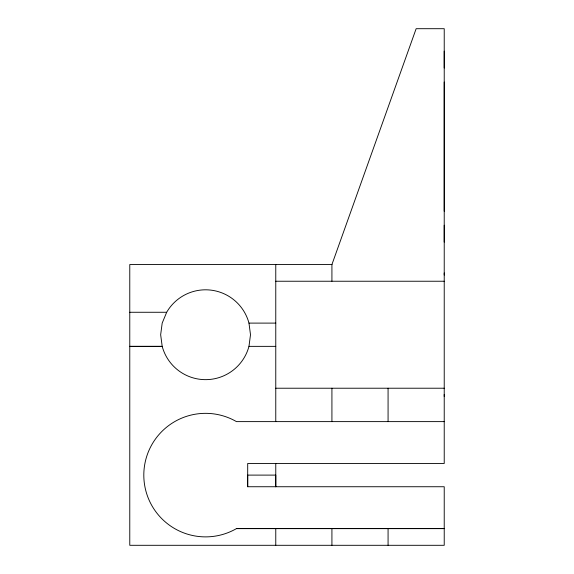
<?xml version="1.0" encoding="UTF-8"?>
<svg xmlns="http://www.w3.org/2000/svg" width="574" height="574" viewBox="0 0 574 574"><rect width="100%" height="100%" fill="white"/><g stroke="black" fill="none" stroke-linecap="round" stroke-linejoin="round"><path stroke-width="0.86" d="M332.023 264.542L129.774 264.542L129.774 545.3L444.226 545.3L444.226 486.738L247.695 486.738L247.695 475.107L275.771 475.107L275.771 486.738L275.771 463.483M444.226 396.498L444.226 394.395M444.226 275.068L444.226 272.959M444.226 242.077L444.226 225.23M444.226 211.196L444.226 82.046M444.226 68.005L444.226 51.158M166.675 312.27L162.191 323.105L160.655 334.728L162.191 346.359L129.774 346.359L162.191 346.359A44.923 44.923 0 0 0 248.972 346.359L250.501 334.728L248.972 323.105A44.923 44.923 0 0 0 166.675 312.27L129.774 312.27M275.771 281.238L444.226 281.238M248.972 323.105L275.771 323.105M248.972 346.359L275.771 346.359M275.771 388.225L444.226 388.218M444.226 421.617L236.466 421.617A61.77 61.77 0 0 0 143.809 475.107A61.77 61.77 0 0 0 236.466 528.604L444.226 528.604L236.466 528.604M388.074 388.225L388.074 421.617M388.074 528.604L388.074 545.3M331.923 281.238L331.923 264.542L416.15 28.7L444.226 28.7L444.226 463.483L247.695 463.483L247.695 486.738M331.923 388.225L331.923 421.617M331.923 528.604L331.923 545.3M275.771 264.542L275.771 421.617M275.771 528.604L275.771 545.3"/></g></svg>
